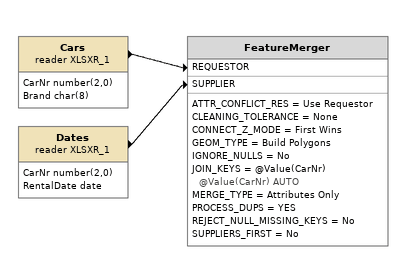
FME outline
Cars (reader XLSXR_1)
    attributes: CarNr number(2,0), Brand char(8)
    -> FeatureMerger [REQUESTOR]
Dates (reader XLSXR_1)
    attributes: CarNr number(2,0), RentalDate date
    -> FeatureMerger [SUPPLIER]
FeatureMerger
    ATTR_CONFLICT_RES = Use Requestor
    CLEANING_TOLERANCE = None
    CONNECT_Z_MODE = First Wins
    GEOM_TYPE = Build Polygons
    IGNORE_NULLS = No
    JOIN_KEYS = @Value(CarNr) @Value(CarNr) AUTO
    MERGE_TYPE = Attributes Only
    PROCESS_DUPS = YES
    REJECT_NULL_MISSING_KEYS = No
    SUPPLIERS_FIRST = No
